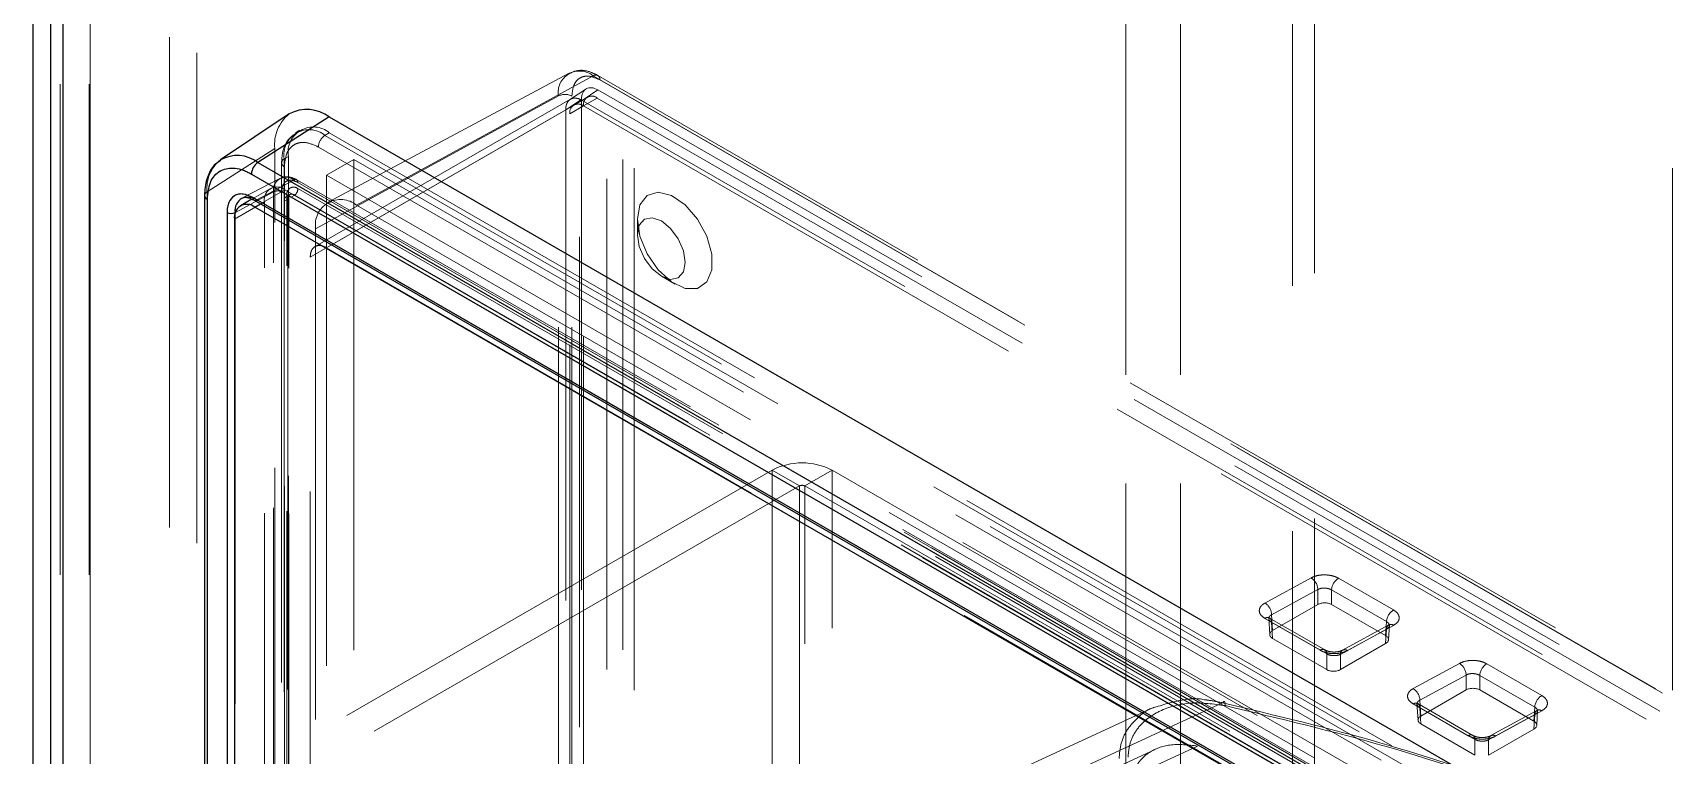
# Model space of a CAD drawing. Header units: millimetres. Extents: x 108 to 5832, y 144 to 4056.
# Drawn here: x 4050.6 to 4135.6, y 3432.1 to 3469.5 of the extents above; entities that cross this region are included whole.
import ezdxf

# ---------------------------------------------------------------- set-up
doc = ezdxf.new("R2010")
doc.units = ezdxf.units.MM
doc.header["$LTSCALE"] = 20
doc.linetypes.add('HIDDEN', pattern=[1.905, 1.27, -0.635])

msp = doc.modelspace()

# ---------------------------------------------------------------- linework, layer by layer
at = {"color": 1, "linetype": 'HIDDEN', "lineweight": 18}
for p, q in [((4107.208, 3185.074), (4107.208, 3707.66)), ((4110.036, 3185.074), (4110.036, 3707.66)), ((4081.752, 3170.379), (4081.752, 3692.965)), ((4135.492, 3170.379), (4135.492, 3692.965)), ((4081.166, 3691.523), (4081.166, 3169.562)), ((4080.337, 3690.515), (4080.337, 3171.195)), ((4081.752, 3168.746), (4081.752, 3691.332)), ((4135.492, 3168.746), (4135.492, 3691.332)), ((4107.208, 3154.05), (4107.208, 3676.637)), ((4110.036, 3154.05), (4110.036, 3676.637)), ((4116.966, 3114.129), (4116.966, 3623.651)), ((4078.923, 3611.324), (4078.923, 3170.379)), ((4115.834, 3113.476), (4115.834, 3597.364)), ((4057.71, 3583.564), (4057.71, 3088.74)), ((4059.124, 3582.747), (4059.124, 3087.924)), ((4052.195, 3582.013), (4052.195, 3083.923)), ((4052.053, 3581.115), (4052.053, 3082.217)), ((4053.55, 3581.115), (4053.55, 3083.025)), ((4053.609, 3083.107), (4053.609, 3581.197)), ((4053.609, 3581.033), (4053.609, 3082.943)), ((4078.39, 3467.391), (4065.926, 3460.718)), ((4079.64, 3467.251), (4067.397, 3460.554)), ((4079.64, 3467.251), (4294.176, 3343.402)), ((4294.417, 3343.422), (4079.88, 3467.271)), ((4079.984, 3467.042), (4294.52, 3343.193)), ((4077.839, 3466.211), (4065.276, 3459.329)), ((4077.839, 3276.447), (4077.839, 3466.211)), ((4079.263, 3466.571), (4078.415, 3466.011)), ((4078.537, 3276.442), (4078.537, 3466.206)), ((4079.343, 3466.155), (4078.635, 3465.747)), ((4079.064, 3465.983), (4079.883, 3466.525)), ((4294.621, 3342.559), (4079.883, 3466.525)), ((4064.993, 3457.86), (4078.216, 3465.494)), ((4078.465, 3466.043), (4065.242, 3458.41)), ((4079.064, 3465.983), (4065.841, 3458.35)), ((4078.216, 3465.494), (4079.035, 3466.035)), ((4078.216, 3465.494), (4078.216, 3275.565)), ((4079.135, 3465.697), (4078.428, 3465.289)), ((4078.428, 3275.525), (4078.428, 3465.289)), ((4079.035, 3466.035), (4079.035, 3276.038)), ((4293.743, 3342.052), (4079.064, 3465.983)), ((4079.843, 3466.106), (4079.135, 3465.697)), ((4079.135, 3465.697), (4293.672, 3341.848)), ((4079.135, 3275.933), (4079.135, 3465.697)), ((4079.843, 3466.106), (4294.379, 3342.256)), ((4064.447, 3464.436), (4064.228, 3464.297)), ((4065.418, 3463.567), (4283.914, 3337.431)), ((4065.759, 3464.172), (4065.983, 3464.31)), ((4284.255, 3338.036), (4065.759, 3464.172)), ((4065.983, 3464.31), (4284.479, 3338.175)), ((4063.155, 3463.493), (4059.653, 3461.248)), ((4063.155, 3269.157), (4063.155, 3463.493)), ((4063.511, 3462.754), (4063.511, 3268.417)), ((4063.862, 3463.085), (4063.645, 3462.951)), ((4063.645, 3462.951), (4063.645, 3268.614)), ((4063.862, 3268.748), (4063.862, 3463.085)), ((4067.256, 3462.922), (4065.842, 3462.105)), ((4287.166, 3335.97), (4067.256, 3462.922)), ((4067.256, 3462.922), (4067.256, 3266.952)), ((4063.425, 3461.943), (4061.454, 3460.915)), ((4063.657, 3268.213), (4063.657, 3462.55)), ((4282.649, 3335.816), (4064.295, 3461.87)), ((4285.752, 3335.154), (4065.842, 3462.105)), ((4065.842, 3462.105), (4065.842, 3266.136)), ((4059.653, 3266.911), (4059.653, 3461.248)), ((4063.097, 3461.249), (4061.12, 3460.185)), ((4062.935, 3461.425), (4061.966, 3460.865)), ((4062.228, 3460.826), (4064.152, 3461.859)), ((4062.422, 3460.621), (4063.685, 3461.35)), ((4063.097, 3267.076), (4063.097, 3461.249)), ((4063.513, 3461.245), (4063.513, 3267.072)), ((4063.685, 3461.35), (4281.828, 3335.419)), ((4063.943, 3461.106), (4063.749, 3460.994)), ((4063.791, 3266.911), (4063.791, 3461.085)), ((4063.899, 3461.072), (4063.899, 3461.072)), ((4064.002, 3460.97), (4064.193, 3461.081)), ((4064.152, 3461.859), (4282.507, 3335.806)), ((4064.195, 3461.08), (4064.193, 3461.081)), ((4282.549, 3335.026), (4064.195, 3461.08)), ((4282.711, 3335.679), (4064.357, 3461.732)), ((4064.357, 3461.412), (4282.711, 3335.358)), ((4062.624, 3460.738), (4061.069, 3459.84)), ((4280.583, 3334.772), (4062.228, 3460.826)), ((4062.624, 3266.809), (4062.624, 3460.738)), ((4063.644, 3460.762), (4063.835, 3460.872)), ((4063.644, 3460.762), (4063.644, 3266.586)), ((4063.835, 3460.872), (4063.835, 3266.699)), ((4063.879, 3266.789), (4063.879, 3460.962)), ((4282.358, 3334.916), (4064.002, 3460.97)), ((4281.934, 3336.705), (4067.397, 3460.554)), ((4061.106, 3460.138), (4061.106, 3266.004)), ((4065.276, 3459.329), (4065.276, 3269.565)), ((4081.928, 3459.839), (4081.928, 3459.022)), ((4064.993, 3267.932), (4064.993, 3457.86)), ((4065.841, 3458.35), (4280.52, 3334.419)), ((4083.166, 3456.879), (4083.873, 3456.471)), ((4088.893, 3446.833), (4060.185, 3430.26)), ((4090.308, 3446.016), (4088.893, 3446.833)), ((4088.893, 3446.833), (4088.893, 3324.352)), ((4090.591, 3446.016), (4092.005, 3446.833)), ((4092.005, 3446.833), (4320.471, 3314.942)), ((4092.005, 3324.352), (4092.005, 3446.833)), ((4090.308, 3446.016), (4061.599, 3429.443)), ((4090.308, 3446.016), (4090.308, 3323.535)), ((4090.591, 3446.016), (4319.057, 3314.125)), ((4090.591, 3323.535), (4090.591, 3446.016)), ((4114.406, 3439.953), (4116.799, 3441.259)), ((4114.751, 3439.35), (4117.143, 3440.656)), ((4117.143, 3439.884), (4117.143, 3440.656)), ((4117.849, 3440.634), (4120.695, 3438.991)), ((4117.849, 3439.884), (4117.849, 3440.634)), ((4118.212, 3441.237), (4121.058, 3439.594)), ((4114.8, 3438.531), (4117.143, 3439.884)), ((4117.849, 3439.884), (4120.651, 3438.266)), ((4117.258, 3437.511), (4114.405, 3439.158)), ((4114.602, 3439.181), (4114.654, 3438.317)), ((4114.605, 3439.192), (4114.603, 3439.159)), ((4114.644, 3439.179), (4114.61, 3439.19)), ((4117.499, 3437.531), (4114.646, 3439.178)), ((4117.602, 3437.316), (4114.749, 3438.963)), ((4114.8, 3438.123), (4114.749, 3438.963)), ((4114.8, 3438.531), (4114.751, 3439.35)), ((4120.651, 3438.266), (4120.695, 3438.991)), ((4117.602, 3436.506), (4114.8, 3438.123)), ((4120.697, 3438.604), (4118.309, 3437.296)), ((4120.81, 3438.824), (4118.422, 3437.516)), ((4121.059, 3438.799), (4118.671, 3437.491)), ((4120.697, 3438.604), (4120.651, 3437.858)), ((4120.798, 3438.052), (4120.844, 3438.818)), ((4117.602, 3436.506), (4117.602, 3437.316)), ((4120.651, 3437.858), (4118.309, 3436.506)), ((4118.309, 3436.506), (4118.309, 3437.296)), ((4122.079, 3435.524), (4124.471, 3436.83)), ((4125.884, 3436.808), (4128.73, 3435.165)), ((4122.423, 3434.921), (4124.815, 3436.227)), ((4124.815, 3435.455), (4124.815, 3436.227)), ((4125.521, 3436.205), (4128.367, 3434.562)), ((4125.521, 3435.455), (4125.521, 3436.205)), ((4112.21, 3434.786), (4099.071, 3428.713)), ((4124.93, 3433.082), (4122.077, 3434.729)), ((4122.274, 3434.752), (4122.326, 3433.888)), ((4122.276, 3434.764), (4122.275, 3434.733)), ((4122.316, 3434.75), (4122.281, 3434.763)), ((4125.171, 3433.102), (4122.318, 3434.749)), ((4122.472, 3434.102), (4122.423, 3434.921)), ((4122.472, 3434.102), (4124.815, 3435.455)), ((4125.521, 3435.455), (4128.324, 3433.837)), ((4108.671, 3434.561), (4096.708, 3429.03)), ((4125.274, 3432.887), (4122.421, 3434.534)), ((4122.472, 3433.694), (4122.421, 3434.534)), ((4128.369, 3434.175), (4125.981, 3432.867)), ((4128.482, 3434.395), (4126.094, 3433.087)), ((4128.731, 3434.37), (4126.344, 3433.062)), ((4128.324, 3433.837), (4128.367, 3434.562)), ((4128.324, 3433.429), (4128.369, 3434.175)), ((4128.47, 3433.623), (4128.516, 3434.389)), ((4125.274, 3432.077), (4122.472, 3433.694)), ((4128.324, 3433.429), (4125.981, 3432.077)), ((4108.715, 3432.377), (4097.657, 3427.266)), ((4099.075, 3427.075), (4110.917, 3432.55)), ((4125.274, 3432.887), (4125.274, 3432.077)), ((4125.981, 3432.077), (4125.981, 3432.867))]:
    msp.add_line(p, q, dxfattribs=at)
at = {"color": 7, "linetype": 'Continuous', "lineweight": 25}
for p, q in [((4050.639, 3593.363), (4050.639, 3074.043)), ((4051.55, 3581.115), (4051.55, 3083.025)), ((4052.195, 3580.217), (4052.195, 3082.127)), ((4063.911, 3465.28), (4060.357, 3462.912)), ((4065.983, 3465.127), (4062.288, 3462.77)), ((4065.983, 3465.127), (4284.479, 3338.992)), ((4062.288, 3462.77), (4280.784, 3336.635)), ((4061.953, 3462.169), (4280.449, 3336.033)), ((4059.525, 3461.055), (4059.525, 3266.718)), ((4059.671, 3266.514), (4059.671, 3460.851)), ((4060.689, 3460.182), (4060.689, 3266.008)), ((4061.966, 3460.865), (4061.38, 3460.527)), ((4280.378, 3334.899), (4062.023, 3460.952)), ((4062.086, 3460.815), (4280.44, 3334.762)), ((4280.272, 3334.521), (4062.129, 3460.452)), ((4061.069, 3459.84), (4061.069, 3265.911))]:
    msp.add_line(p, q, dxfattribs=at)
at = {"color": 8, "linetype": 'Continuous', "lineweight": 25}
for p, q in [((4061.12, 3460.185), (4061.106, 3460.178)), ((4061.106, 3460.178), (4061.106, 3460.138)), ((4062.129, 3460.452), (4062.422, 3460.621))]:
    msp.add_line(p, q, dxfattribs=at)
at = {"color": 1, "linetype": 'HIDDEN', "lineweight": 18, "flags": 128}
for points in [[(4063.791, 3461.085), (4063.823, 3461.063), (4063.849, 3461.038), (4063.867, 3461.011), (4063.877, 3460.983), (4063.879, 3460.954), (4063.872, 3460.926), (4063.857, 3460.898), (4063.835, 3460.872)], [(4081.928, 3459.839), (4082.06, 3458.952), (4082.436, 3458.033), (4083.006, 3457.207), (4083.694, 3456.584), (4084.405, 3456.249), (4085.045, 3456.248), (4085.526, 3456.58), (4085.784, 3457.2), (4085.784, 3458.025), (4085.526, 3458.944), (4085.045, 3459.832), (4084.405, 3460.569), (4083.694, 3461.056), (4083.006, 3461.227), (4082.436, 3461.059), (4082.06, 3460.574), (4081.928, 3459.839)], [(4081.928, 3459.022), (4082.023, 3459.515), (4082.291, 3459.824), (4082.692, 3459.902), (4083.166, 3459.737), (4083.639, 3459.355), (4084.041, 3458.813), (4084.309, 3458.195), (4084.403, 3457.594), (4084.309, 3457.101), (4084.041, 3456.793), (4083.639, 3456.714), (4083.166, 3456.879), (4082.692, 3457.261), (4082.291, 3457.803), (4082.023, 3458.421), (4081.928, 3459.022)], [(4112.21, 3434.786), (4112.24, 3434.827), (4112.269, 3434.851), (4112.294, 3434.857), (4112.316, 3434.846), (4112.334, 3434.817), (4112.346, 3434.772), (4112.353, 3434.713), (4112.354, 3434.641)]]:
    msp.add_lwpolyline(points, dxfattribs=at)
at = {"color": 7, "linetype": 'Continuous', "lineweight": 25, "flags": 128}
msp.add_lwpolyline([(4062.086, 3460.815), (4062.083, 3460.817), (4062.078, 3460.82)], dxfattribs=at)
at = {"color": 1, "linetype": 'HIDDEN', "lineweight": 18}
for centre, radius, start, end in [((4078.937, 3466.39), 1.112, 50.80066, 189.21241), ((4079.77, 3467.078), 0.217, 350.46474, 126.92348), ((4078.183, 3465.521), 0.771, 62.67675, 116.4601), ((4079.566, 3465.767), 0.437, 50.7912, 189.21364), ((4065.193, 3463.684), 2.047, 128.78132, 185.34563), ((4078.859, 3465.359), 0.437, 50.7912, 189.21364), ((4064.934, 3463.16), 1.305, 50.80008, 189.21067), ((4065.155, 3463.295), 1.31, 50.79975, 189.21101), ((4066.189, 3463.53), 0.772, 123.84902, 177.30923), ((4061.557, 3461.425), 1.912, 129.28868, 185.29628), ((4063.733, 3462.753), 0.216, 113.80985, 249.66414), ((4063.74, 3461.354), 0.652, 50.79341, 189.21338), ((4064.229, 3461.754), 0.13, 350.33228, 126.19551), ((4059.764, 3461.035), 0.24, 117.48697, 175.32353), ((4063.271, 3460.843), 0.655, 50.79988, 189.21481), ((4063.301, 3460.833), 0.463, 62.70109, 116.14484), ((4064.136, 3461.141), 0.349, 50.80357, 189.20718), ((4063.888, 3461.436), 0.47, 310.78285, 357.07833), ((4061.758, 3460.163), 0.813, 54.66233, 111.01348), ((4062.147, 3460.947), 0.146, 244.97407, 303.58497), ((4066.569, 3459.539), 1.31, 50.79863, 189.21409), ((4090.449, 3443.83), 3.382, 62.61138, 117.38862), ((4090.449, 3445.743), 0.307, 62.61196, 117.39297), ((4116.388, 3440.625), 0.755, 2.33792, 57.06787), ((4118.616, 3440.583), 0.769, 121.74866, 176.2346), ((4113.996, 3439.319), 0.756, 2.34067, 57.0612), ((4114.536, 3438.988), 0.215, 353.42935, 127.43893), ((4121.462, 3438.94), 0.769, 121.74866, 176.2346), ((4120.92, 3438.624), 0.224, 51.60912, 184.97611), ((4117.389, 3437.341), 0.215, 353.42935, 127.43893), ((4118.532, 3437.315), 0.224, 51.64594, 184.97466), ((4124.06, 3436.196), 0.755, 2.33792, 57.06787), ((4126.289, 3436.154), 0.769, 121.74866, 176.2346), ((4121.668, 3434.89), 0.755, 2.33347, 57.06435), ((4122.208, 3434.559), 0.215, 353.42935, 127.43893), ((4129.135, 3434.511), 0.769, 121.74866, 176.2346), ((4128.592, 3434.195), 0.224, 51.61944, 184.97732), ((4125.061, 3432.912), 0.215, 353.42935, 127.43893), ((4126.204, 3432.886), 0.224, 51.64594, 184.97466)]:
    msp.add_arc(centre, radius, start, end, dxfattribs=at)
at = {"color": 7, "linetype": 'Continuous', "lineweight": 25}
for centre, radius, start, end in [((4064.826, 3463.567), 1.942, 53.4263, 118.13544), ((4062.726, 3462.132), 0.774, 124.47503, 177.26122), ((4060.901, 3460.593), 0.463, 242.6981, 296.14782), ((4061.715, 3459.945), 0.655, 50.79988, 189.21481)]:
    msp.add_arc(centre, radius, start, end, dxfattribs=at)
at = {"color": 8, "linetype": 'Continuous', "lineweight": 25}
for centre, radius, start, end in [((4061.212, 3461.322), 1.804, 53.3762, 118.66906), ((4059.771, 3461.077), 0.247, 185.19035, 246.16202), ((4061.849, 3460.276), 0.75, 120.66154, 187.57166), ((4062.178, 3460.939), 0.155, 174.87755, 229.98204)]:
    msp.add_arc(centre, radius, start, end, dxfattribs=at)
at = {"color": 1, "linetype": 'HIDDEN', "lineweight": 18}
for centre, major_axis, ratio, start_param, end_param in [((4079.884, 3465.544), (-0.601, 1.041), 0.576679, 5.498477, 7.068056), ((4117.496, 3439.679), (0.5, 0), 0.577991, 0.786007, 2.355586), ((4115.154, 3438.327), (0.501, 0), 0.576585, 2.356803, 3.926382), ((4120.297, 3438.062), (0.501, 0), 0.576585, 5.498396, 7.067974), ((4117.956, 3436.71), (0.5, 0), 0.577991, 3.9276, 5.497178), ((4125.168, 3435.25), (0.5, 0), 0.577991, 0.786007, 2.355586), ((4122.826, 3433.898), (0.501, 0), 0.576585, 2.356803, 3.926382), ((4127.969, 3433.633), (0.501, 0), 0.576585, 5.498396, 7.067974), ((4086.894, 3393.703), (76.206, -3.289), 0.546315, 0.808971, 1.273755)]:
    msp.add_ellipse(centre, major_axis=major_axis, ratio=ratio, start_param=start_param, end_param=end_param, dxfattribs=at)
for points, knots in [([(4079.88, 3467.271), (4079.755, 3467.334), (4079.427, 3467.5), (4078.901, 3467.588), (4078.557, 3467.445), (4078.406, 3467.381)], [0, 0, 0, 0, 0.256487, 0.671792, 1, 1, 1, 1]), ([(4078.537, 3466.206), (4078.556, 3466.405), (4078.586, 3466.712), (4078.766, 3466.998), (4078.953, 3467.156), (4079.183, 3467.239), (4079.521, 3467.252), (4079.802, 3467.125), (4079.984, 3467.042)], [0, 0, 0, 0, 0.239444, 0.369349, 0.500003, 0.629859, 0.760556, 1, 1, 1, 1]), ([(4079.064, 3465.983), (4079.006, 3466.013), (4078.892, 3466.071), (4078.68, 3466.114), (4078.449, 3466.069), (4078.295, 3465.892), (4078.226, 3465.686), (4078.22, 3465.559), (4078.216, 3465.494)], [0, 0, 0, 0, 0.1304626, 0.257449, 0.499996, 0.7425872, 0.8696038, 1, 1, 1, 1]), ([(4064.224, 3464.262), (4064.085, 3464.159), (4063.775, 3463.93), (4063.552, 3463.376), (4063.524, 3462.946), (4063.511, 3462.754)], [0, 0, 0, 0, 0.308281, 0.690585, 1, 1, 1, 1]), ([(4063.657, 3462.55), (4063.681, 3462.792), (4063.718, 3463.165), (4063.937, 3463.513), (4064.164, 3463.705), (4064.444, 3463.806), (4064.854, 3463.822), (4065.196, 3463.667), (4065.418, 3463.567)], [0, 0, 0, 0, 0.2394381, 0.3694598, 0.5000004, 0.6299919, 0.7605619, 1, 1, 1, 1]), ([(4064.295, 3461.87), (4064.199, 3461.916), (4063.984, 3462.02), (4063.678, 3462.052), (4063.509, 3461.965), (4063.449, 3461.935)], [0, 0, 0, 0, 0.338634, 0.765909, 1, 1, 1, 1]), ([(4064.357, 3461.732), (4064.251, 3461.781), (4064.087, 3461.855), (4063.891, 3461.847), (4063.757, 3461.799), (4063.647, 3461.707), (4063.542, 3461.541), (4063.525, 3461.361), (4063.513, 3461.245)], [0, 0, 0, 0, 0.239453, 0.369062, 0.500026, 0.629571, 0.760566, 1, 1, 1, 1]), ([(4064.002, 3460.97), (4063.96, 3460.989), (4063.878, 3461.027), (4063.77, 3461.014), (4063.689, 3460.954), (4063.649, 3460.861), (4063.645, 3460.789), (4063.644, 3460.762)], [0, 0, 0, 0, 0.220594, 0.439451, 0.652745, 0.872012, 1, 1, 1, 1]), ([(4064.193, 3461.081), (4064.152, 3461.1), (4064.071, 3461.138), (4063.961, 3461.125), (4063.883, 3461.067), (4063.84, 3460.973), (4063.837, 3460.9), (4063.835, 3460.872)], [0, 0, 0, 0, 0.219181, 0.43712, 0.649932, 0.868658, 1, 1, 1, 1]), ([(4064.993, 3457.86), (4065.003, 3457.965), (4065.021, 3458.175), (4065.168, 3458.384), (4065.383, 3458.481), (4065.621, 3458.46), (4065.779, 3458.381), (4065.841, 3458.35)], [0, 0, 0, 0, 0.214753, 0.429544, 0.644147, 0.858703, 1, 1, 1, 1]), ([(4116.799, 3441.259), (4116.891, 3441.3), (4117.082, 3441.384), (4117.396, 3441.418), (4117.657, 3441.407), (4117.858, 3441.375), (4118.05, 3441.32), (4118.158, 3441.265), (4118.212, 3441.237)], [0, 0, 0, 0, 0.225307, 0.466644, 0.5956, 0.725227, 0.862209, 1, 1, 1, 1]), ([(4117.143, 3440.656), (4117.187, 3440.676), (4117.281, 3440.718), (4117.435, 3440.734), (4117.565, 3440.727), (4117.667, 3440.71), (4117.766, 3440.679), (4117.821, 3440.649), (4117.849, 3440.634)], [0, 0, 0, 0, 0.218748, 0.457819, 0.585591, 0.718518, 0.856701, 1, 1, 1, 1]), ([(4114.405, 3439.158), (4114.327, 3439.215), (4114.168, 3439.329), (4114.088, 3439.549), (4114.147, 3439.734), (4114.27, 3439.868), (4114.361, 3439.925), (4114.406, 3439.953)], [0, 0, 0, 0, 0.237847, 0.483674, 0.737231, 0.868146, 1, 1, 1, 1]), ([(4114.749, 3438.963), (4114.708, 3438.995), (4114.626, 3439.057), (4114.591, 3439.167), (4114.622, 3439.252), (4114.681, 3439.312), (4114.727, 3439.337), (4114.751, 3439.35)], [0, 0, 0, 0, 0.251549, 0.498747, 0.73561, 0.864473, 1, 1, 1, 1]), ([(4120.695, 3438.991), (4120.72, 3438.976), (4120.769, 3438.946), (4120.816, 3438.892), (4120.841, 3438.836), (4120.846, 3438.765), (4120.809, 3438.681), (4120.733, 3438.629), (4120.697, 3438.604)], [0, 0, 0, 0, 0.143371, 0.281479, 0.414402, 0.542226, 0.78122, 1, 1, 1, 1]), ([(4121.058, 3439.594), (4121.106, 3439.563), (4121.201, 3439.5), (4121.294, 3439.391), (4121.347, 3439.277), (4121.358, 3439.13), (4121.287, 3438.954), (4121.133, 3438.85), (4121.059, 3438.799)], [0, 0, 0, 0, 0.138102, 0.276038, 0.405268, 0.535137, 0.775956, 1, 1, 1, 1]), ([(4118.671, 3437.491), (4118.62, 3437.466), (4118.517, 3437.416), (4118.274, 3437.351), (4117.944, 3437.323), (4117.555, 3437.374), (4117.356, 3437.466), (4117.258, 3437.511)], [0, 0, 0, 0, 0.131814, 0.263354, 0.517253, 0.7625, 1, 1, 1, 1]), ([(4118.423, 3437.516), (4118.392, 3437.501), (4118.329, 3437.471), (4118.216, 3437.44), (4118.092, 3437.42), (4117.962, 3437.415), (4117.832, 3437.425), (4117.707, 3437.448), (4117.592, 3437.483), (4117.528, 3437.516), (4117.497, 3437.532)], [0, 0, 0, 0, 0.1239882, 0.2485491, 0.3735697, 0.4989151, 0.624348, 0.7497854, 0.8750295, 1, 1, 1, 1]), ([(4118.309, 3437.296), (4118.283, 3437.284), (4118.231, 3437.263), (4118.113, 3437.236), (4117.954, 3437.225), (4117.757, 3437.249), (4117.654, 3437.294), (4117.602, 3437.316)], [0, 0, 0, 0, 0.135491, 0.264392, 0.501226, 0.748448, 1, 1, 1, 1]), ([(4124.471, 3436.83), (4124.562, 3436.87), (4124.753, 3436.954), (4125.067, 3436.989), (4125.328, 3436.979), (4125.529, 3436.946), (4125.722, 3436.891), (4125.83, 3436.836), (4125.884, 3436.808)], [0, 0, 0, 0, 0.2245096, 0.4654594, 0.5945872, 0.7243761, 0.8617917, 1, 1, 1, 1]), ([(4122.077, 3434.729), (4121.999, 3434.786), (4121.841, 3434.9), (4121.76, 3435.12), (4121.819, 3435.305), (4121.941, 3435.439), (4122.033, 3435.496), (4122.079, 3435.524)], [0, 0, 0, 0, 0.237734, 0.483035, 0.736842, 0.867965, 1, 1, 1, 1]), ([(4124.815, 3436.227), (4124.859, 3436.247), (4124.953, 3436.289), (4125.107, 3436.305), (4125.238, 3436.298), (4125.339, 3436.281), (4125.438, 3436.25), (4125.493, 3436.22), (4125.521, 3436.205)], [0, 0, 0, 0, 0.2187444, 0.4577729, 0.5855981, 0.7185224, 0.8567036, 1, 1, 1, 1]), ([(4107.32, 3431.969), (4107.343, 3432.223), (4107.388, 3432.734), (4107.742, 3433.406), (4108.269, 3433.961), (4109.167, 3434.514), (4110.55, 3434.886), (4111.753, 3434.723), (4112.354, 3434.641)], [0, 0, 0, 0, 0.124906, 0.250266, 0.375596, 0.500696, 0.750465, 1, 1, 1, 1]), ([(4108.676, 3434.546), (4109.21, 3434.71), (4110.022, 3434.96), (4110.923, 3435.033), (4111.253, 3434.949), (4111.253, 3434.949), (4111.255, 3434.948), (4111.26, 3434.948), (4111.28, 3434.946), (4111.358, 3434.939), (4111.672, 3434.901), (4111.971, 3434.838), (4112.21, 3434.786)], [0, 0, 0, 0, 0.489078, 0.74427, 0.744304, 0.744376, 0.744591, 0.745409, 0.748514, 0.760679, 0.808777, 1, 1, 1, 1]), ([(4135.359, 3427.129), (4135.346, 3427.136), (4133.134, 3428.288), (4128.133, 3430.198), (4120.459, 3432.828), (4114.954, 3434.135), (4112.21, 3434.786)], [0, 0, 0, 0, 0.0020072, 0.335361, 0.6687366, 1, 1, 1, 1]), ([(4122.421, 3434.534), (4122.38, 3434.566), (4122.298, 3434.628), (4122.263, 3434.738), (4122.294, 3434.823), (4122.353, 3434.883), (4122.399, 3434.908), (4122.423, 3434.921)], [0, 0, 0, 0, 0.2514849, 0.4986938, 0.7355774, 0.8644594, 1, 1, 1, 1]), ([(4128.73, 3435.165), (4128.778, 3435.134), (4128.873, 3435.072), (4128.965, 3434.962), (4129.019, 3434.848), (4129.031, 3434.701), (4128.96, 3434.526), (4128.806, 3434.421), (4128.731, 3434.37)], [0, 0, 0, 0, 0.1377926, 0.275488, 0.4045116, 0.5342692, 0.7753849, 1, 1, 1, 1]), ([(4106.855, 3431.904), (4106.88, 3432.183), (4106.93, 3432.748), (4107.295, 3433.483), (4107.866, 3434.07), (4108.321, 3434.461), (4108.65, 3434.54), (4108.676, 3434.546)], [0, 0, 0, 0, 0.242595, 0.4911, 0.724683, 0.978562, 1, 1, 1, 1]), ([(4112.354, 3434.641), (4115.157, 3433.972), (4120.738, 3432.639), (4128.531, 3430.012), (4135.796, 3427.02), (4140.078, 3424.694), (4142.209, 3423.536)], [0, 0, 0, 0, 0.253313, 0.504411, 0.753305, 1, 1, 1, 1]), ([(4128.367, 3434.562), (4128.392, 3434.547), (4128.441, 3434.517), (4128.488, 3434.463), (4128.513, 3434.407), (4128.518, 3434.336), (4128.481, 3434.251), (4128.405, 3434.2), (4128.369, 3434.175)], [0, 0, 0, 0, 0.1432964, 0.2814776, 0.4144019, 0.5422271, 0.7812556, 1, 1, 1, 1]), ([(4126.344, 3433.062), (4126.292, 3433.037), (4126.189, 3432.987), (4126.006, 3432.938), (4125.811, 3432.909), (4125.55, 3432.903), (4125.226, 3432.944), (4125.028, 3433.037), (4124.93, 3433.082)], [0, 0, 0, 0, 0.131683, 0.263118, 0.390228, 0.517902, 0.763193, 1, 1, 1, 1]), ([(4126.095, 3433.087), (4126.064, 3433.072), (4126.002, 3433.042), (4125.888, 3433.011), (4125.764, 3432.992), (4125.634, 3432.986), (4125.504, 3432.996), (4125.379, 3433.019), (4125.264, 3433.054), (4125.2, 3433.087), (4125.169, 3433.103)], [0, 0, 0, 0, 0.124077, 0.248629, 0.373605, 0.498892, 0.624328, 0.749782, 0.875084, 1, 1, 1, 1]), ([(4110.917, 3432.55), (4110.428, 3432.605), (4109.521, 3432.709), (4108.459, 3432.317), (4107.818, 3431.72), (4107.598, 3431.17), (4107.585, 3430.837), (4107.583, 3430.764)], [0, 0, 0, 0, 0.304181, 0.564305, 0.754979, 0.946361, 1, 1, 1, 1]), ([(4125.981, 3432.867), (4125.955, 3432.855), (4125.903, 3432.834), (4125.786, 3432.807), (4125.626, 3432.796), (4125.43, 3432.82), (4125.326, 3432.865), (4125.274, 3432.887)], [0, 0, 0, 0, 0.1355047, 0.2643521, 0.5011962, 0.7484296, 1, 1, 1, 1])]:
    msp.add_open_spline(points, degree=3, knots=knots, dxfattribs=at)
at = {"color": 7, "linetype": 'Continuous', "lineweight": 25}
for points, knots in [([(4060.368, 3462.871), (4060.247, 3462.795), (4059.93, 3462.593), (4059.635, 3461.994), (4059.529, 3461.43), (4059.525, 3461.096), (4059.525, 3461.055)], [0, 0, 0, 0, 0.21551, 0.569554, 0.947015, 1, 1, 1, 1]), ([(4059.671, 3460.851), (4059.702, 3461.165), (4059.749, 3461.649), (4060.033, 3462.099), (4060.231, 3462.266), (4060.356, 3462.338), (4060.578, 3462.458), (4060.969, 3462.52), (4061.391, 3462.418), (4061.602, 3462.341), (4061.745, 3462.282), (4061.881, 3462.208), (4061.953, 3462.169)], [0, 0, 0, 0, 0.239406, 0.369592, 0.499903, 0.501739, 0.518112, 0.759383, 0.879595, 0.885633, 0.939527, 1, 1, 1, 1]), ([(4062.023, 3460.952), (4061.855, 3461.029), (4061.596, 3461.147), (4061.286, 3461.133), (4061.142, 3461.086), (4061.077, 3461.044), (4061.068, 3461.039), (4060.944, 3460.96), (4060.798, 3460.783), (4060.727, 3460.539), (4060.704, 3460.41), (4060.692, 3460.321), (4060.69, 3460.23), (4060.689, 3460.182)], [0, 0, 0, 0, 0.239402, 0.369568, 0.499904, 0.500517, 0.505139, 0.517809, 0.759386, 0.879582, 0.885576, 0.939494, 1, 1, 1, 1]), ([(4061.467, 3460.907), (4061.482, 3460.918), (4061.554, 3460.976), (4061.755, 3460.97), (4061.987, 3460.862), (4062.086, 3460.815)], [0, 0, 0, 0, 0.128187, 0.627762, 1, 1, 1, 1])]:
    msp.add_open_spline(points, degree=3, knots=knots, dxfattribs=at)

doc.saveas('drawing.dxf')
